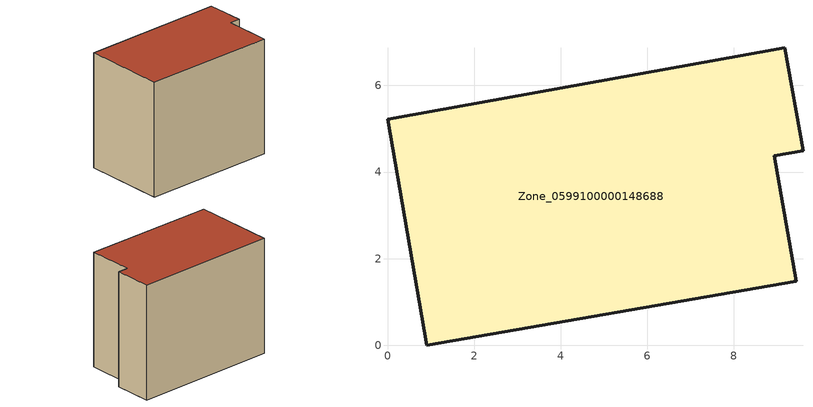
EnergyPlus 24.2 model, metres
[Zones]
Zone_0599100000148688
 floor ground (C_G): 0,5.22 9.18,6.87 9.6,4.49 8.93,4.37 9.44,1.47 0.91,0 z0
 wall outside (C_F): 0.91,0 9.44,1.47 8.93,4.37 9.6,4.49 9.18,6.87 0,5.22 0.91,0 z0:7.49
 roof outside (C_R): 9.18,6.87 0,5.22 0.91,0 9.44,1.47 8.93,4.37 9.6,4.49 z7.49
[BUILDING]
Pand.0599100000148688: North Axis=0; Terrain=City; Loads Convergence Tolerance Value=0.04; Temperature Convergence Tolerance Value=0.4; Solar Distribution=FullExterior; Maximum Number of Warmup Days=25; Minimum Number of Warmup Days=1
[Site:Location]
Rotterdam.The.Hague.AP_ZH_NLD Design_Conditions: Latitude=51.96; Longitude=4.45; Time Zone=1; Elevation=-4.5
[SITE:GROUNDTEMPERATURE:BUILDINGSURFACE]
18, 18, 18, 18, 18, 18, 18, 18, 18, 18, 18, 18
[MATERIAL] Thermal Absorptance=0.9; Solar Absorptance=0.7; Visible Absorptance=0.7
Name | Roughness | Thickness | Conductivity | Density | Specific Heat
G.TI.1946 | MediumSmooth | 0.15 | 1 | 540 | 1210
F.TI.1946 | Rough | 0.3 | 0.857143 | 1920 | 840
R.TI.1946 | MediumRough | 0.2 | 0.1 | 1500 | 1000
[CONSTRUCTION]
C_G: G.TI.1946
C_F: F.TI.1946
C_R: R.TI.1946
[ZONE]
Zone_0599100000148688: Type=1; Multiplier=1; Ceiling Height=Autocalculate; Volume=Autocalculate; Floor Area=autocalculate; Part of Total Floor Area=Yes
[ZONEINFILTRATION:DESIGNFLOWRATE]
Infil_Zone_0599100000148688: Zone or ZoneList or Space or SpaceList=Zone_0599100000148688; Schedule=AlwaysOn; Design Flow Rate Calculation Method=Flow/Area; Flow Rate per Floor Area=0.003; Constant Term Coefficient=1; Temperature Term Coefficient=0; Velocity Term Coefficient=0; Velocity Squared Term Coefficient=0
[HVACTEMPLATE:ZONE:IDEALLOADSAIRSYSTEM]
Zone_0599100000148688: Maximum Heating Supply Air Temperature=50; Minimum Cooling Supply Air Temperature=13; Maximum Heating Supply Air Humidity Ratio=0.0156; Minimum Cooling Supply Air Humidity Ratio=0.0077; Heating Limit=NoLimit; Cooling Limit=NoLimit; Dehumidification Control Type=ConstantSensibleHeatRatio; Cooling Sensible Heat Ratio=0.7; Dehumidification Setpoint=60; Humidification Control Type=None; Humidification Setpoint=30; Outdoor Air Method=None; Outdoor Air Flow Rate per Person=0.00944; Outdoor Air Flow Rate per Zone Floor Area=0; Outdoor Air Flow Rate per Zone=0; Demand Controlled Ventilation Type=None; Outdoor Air Economizer Type=NoEconomizer; Heat Recovery Type=None; Sensible Heat Recovery Effectiveness=0.7; Latent Heat Recovery Effectiveness=0.65
[ZONECONTROL:THERMOSTAT]
ThermostatControl_Zone_0599100000148688: Zone or ZoneList=Zone_0599100000148688; Control Type Schedule=DualSetpointControlType; Control 1=Thermostat_Zone_0599100000148688; Temperature Difference Between Cutout And Setpoint=0
[THERMOSTATSETPOINT:DUALSETPOINT]
Thermostat_Zone_0599100000148688: Heating Setpoint Temperature Schedule=HeatingSetpoint_Zone_0599100000148688; Cooling Setpoint Temperature Schedule=CoolingSetpoint_Zone_0599100000148688
[SCHEDULE:COMPACT]
HeatingSetpoint_Zone_0599100000148688: Through: 12/31, For: AllDays, Until: 24:00, 21
CoolingSetpoint_Zone_0599100000148688: Through: 12/31, For: AllDays, Until: 24:00, 24
DualSetpointControlType: Through: 12/31, For: AllDays, Until: 24:00, 4
AlwaysOn: Through: 12/31, For: AllDays, Until: 24:00, 1
